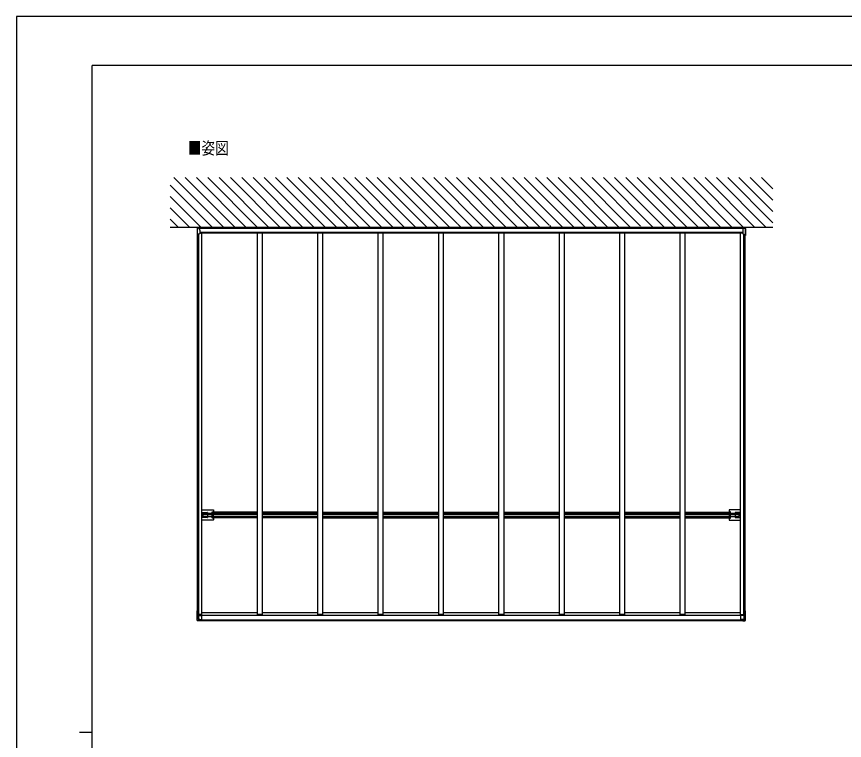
# Model space of a CAD drawing. Units: millimetres, scale not verified. Extents: x -10512 to 10512, y -7425 to 7425.
# Drawn here: x -10512 to -2290, y 231 to 7425 of the extents above; entities that cross this region are included whole.
import ezdxf
from ezdxf.enums import TextEntityAlignment as Align

# ---------------------------------------------------------------- set-up
doc = ezdxf.new("R2010")
doc.units = ezdxf.units.MM
doc.header["$LTSCALE"] = 40
for name, color, linetype in [('0-2_USER1', 3, 'Continuous'), ('0-3_YKK_11', 7, 'Continuous'), ('0-5_YKK_13', 4, 'Continuous'), ('0-6_YKK_A1', 4, 'Continuous'), ('0-8_YKK_ZWAK', 7, 'Continuous')]:
    doc.layers.add(name, color=color, linetype=linetype)
doc.styles.add('ＭＳ ゴシック', font='')
doc.styles.get('ＭＳ ゴシック').set_extended_font_data('MS Gothic')

msp = doc.modelspace()

# ---------------------------------------------------------------- linework, layer by layer
at = {"layer": '0-3_YKK_11'}
for p, q in [((-8697.45, 5327.48), (-8700.03, 5328.77)), ((-8697.45, 5325.06), (-8700.03, 5323.77)), ((-8697.7, 5332.17), (-8697.45, 5332.17)), ((-8697.7, 5320.37), (-8697.7, 5332.17)), ((-3294.2, 5332.17), (-3294.45, 5332.17)), ((-3294.45, 5327.48), (-3291.87, 5328.77)), ((-3294.45, 5325.06), (-3291.87, 5323.77)), ((-3294.2, 5320.37), (-3294.2, 5332.17))]:
    msp.add_line(p, q, dxfattribs=at)
for points in [[(-8697.45, 5332.17), (-8697.45, 5320.37), (-8697.7, 5320.37)], [(-3294.45, 5332.17), (-3294.45, 5320.37), (-3294.2, 5320.37)]]:
    msp.add_lwpolyline(points, dxfattribs=at)
for centre, start, end in [((-8692.75, 5326.27), 129.98313, 230.01687), ((-3299.15, 5326.27), 309.98313, 50.01687)]:
    msp.add_arc(centre, 7.7, start, end, dxfattribs=at)
at = {"layer": '0-5_YKK_13'}
for p, q in [((-8717.83, 5318.09), (-8717.83, 5249.06)), ((-8717.42, 5316.36), (-8717.42, 5247.73)), ((-8699.52, 5322.59), (-8712, 5321.9)), ((-8698.32, 5320.95), (-8711.65, 5320.26)), ((-8706.78, 5263.45), (-8706.78, 5253.27)), ((-8697.45, 5312.42), (-8697.45, 5332.84)), ((-8695.95, 5332.84), (-8697.45, 5332.84)), ((-8695.95, 5312.42), (-8697.45, 5312.42)), ((-8692.95, 5300.54), (-8692.95, 5321.32)), ((-8692.95, 5300.54), (-8692.95, 5298.9)), ((-8692.95, 5299.12), (-8692.95, 5298.9)), ((-8692.95, 5298.9), (-8692.95, 5264.12)), ((-3298.95, 5321.32), (-3298.95, 5264.12)), ((-3298.95, 5311.71), (-3298.95, 5312.42)), ((-3298.95, 5311.71), (-3298.95, 5310.07)), ((-3298.95, 5310.28), (-3298.95, 5310.07)), ((-3295.95, 5332.84), (-3294.45, 5332.84)), ((-3295.95, 5312.42), (-3294.45, 5312.42)), ((-3294.45, 5312.42), (-3294.45, 5332.84)), ((-3293.59, 5320.95), (-3280.25, 5320.26)), ((-3292.39, 5322.59), (-3279.9, 5321.9)), ((-3285.12, 5263.45), (-3285.12, 5253.27)), ((-3274.48, 5317.13), (-3274.48, 5247.73)), ((-3274.09, 5318.91), (-3274.07, 5249.06)), ((-8670.95, 2522.14), (-8558, 2522.14)), ((-8670.95, 2497.69), (-8618, 2497.69)), ((-8617, 2496.69), (-8617, 2446.69)), ((-8570.5, 2441.99), (-8570.5, 2501.39)), ((-8569.5, 2502.39), (-8558.58, 2502.39)), ((-8557.59, 2502.45), (-8558.62, 2501.42)), ((-8557, 2521.14), (-8557, 2501.03)), ((-3434.9, 2521.14), (-3434.9, 2501.03)), ((-3434.32, 2502.45), (-3433.28, 2501.42)), ((-3320.95, 2522.14), (-3433.9, 2522.14)), ((-3422.4, 2502.39), (-3433.32, 2502.39)), ((-3421.4, 2441.99), (-3421.4, 2501.39)), ((-3374.9, 2496.69), (-3374.9, 2446.69)), ((-3320.95, 2497.69), (-3373.9, 2497.69)), ((-8618, 2445.69), (-8670.95, 2445.69)), ((-8558, 2421.24), (-8670.95, 2421.24)), ((-8558.58, 2440.99), (-8569.5, 2440.99)), ((-8558.62, 2441.97), (-8557.59, 2440.94)), ((-8557, 2442.35), (-8557, 2422.24)), ((-3434.9, 2442.35), (-3434.9, 2422.24)), ((-3433.28, 2441.97), (-3434.32, 2440.94)), ((-3433.9, 2421.24), (-3320.95, 2421.24)), ((-3433.32, 2440.99), (-3422.4, 2440.99)), ((-3373.9, 2445.69), (-3320.95, 2445.69)), ((-8717.83, 1425.29), (-8717.83, 1518.07)), ((-8717.42, 1424.36), (-8717.42, 1516.74)), ((-8714.95, 1517.96), (-8716.77, 1517.98)), ((-8716.37, 1516.83), (-8714.95, 1516.85)), ((-8714.95, 1518.23), (-8716.01, 1518.11)), ((-8715.8, 1518.07), (-8714.95, 1518.06)), ((-8714.95, 1516.74), (-8715.52, 1516.74)), ((-8708.32, 1515.34), (-8706.93, 1515.34)), ((-8707.15, 1515.23), (-8706.93, 1515.34)), ((-8706.93, 1510.35), (-8706.93, 1515.34)), ((-8706.78, 1508.53), (-8706.78, 1432.63)), ((-8671.95, 1429.63), (-8671.95, 1481.86)), ((-3319.95, 1429.63), (-3319.95, 1481.86)), ((-3285.12, 1508.53), (-3285.12, 1432.63)), ((-3284.75, 1515.23), (-3284.97, 1515.34)), ((-3283.58, 1515.34), (-3284.97, 1515.34)), ((-3284.97, 1510.35), (-3284.97, 1515.34)), ((-3276.95, 1518.23), (-3275.89, 1518.11)), ((-3276.1, 1518.07), (-3276.95, 1518.06)), ((-3276.95, 1517.96), (-3275.13, 1517.98)), ((-3275.53, 1516.83), (-3276.95, 1516.85)), ((-3276.95, 1516.74), (-3276.38, 1516.74)), ((-3274.48, 1424.36), (-3274.48, 1516.74)), ((-3274.07, 1425.29), (-3274.07, 1518.07)), ((-8714.74, 1420.69), (-8714.75, 1420.69)), ((-8692.95, 1419.51), (-8711.65, 1420.49)), ((-8706.9, 1432.58), (-8707.15, 1432.48)), ((-8707.15, 1432.48), (-8692.95, 1431.68)), ((-8706.78, 1432.63), (-8706.9, 1432.58)), ((-8706.78, 1472), (-8671.95, 1472.03)), ((-8704.76, 1432.49), (-8695.95, 1432.03)), ((-8695.95, 1432.09), (-8695.95, 1432.03)), ((-8695.95, 1431.96), (-8695.95, 1432.03)), ((-8692.95, 1431.79), (-8695.95, 1431.96)), ((-8692.95, 1431.79), (-8692.95, 1431.68)), ((-8692.95, 1427.53), (-8692.95, 1431.68)), ((-8692.95, 1431.5), (-8671.95, 1431.31)), ((-8692.95, 1426.04), (-8692.95, 1427.53)), ((-8692.95, 1426.04), (-8692.95, 1419.55)), ((-8692.95, 1419.52), (-8692.95, 1419.55)), ((-3285.12, 1472), (-3319.95, 1472.03)), ((-3298.95, 1431.5), (-3319.95, 1431.31)), ((-3284.75, 1432.48), (-3298.95, 1431.68)), ((-3298.95, 1431.79), (-3295.95, 1431.96)), ((-3298.95, 1431.79), (-3298.95, 1431.68)), ((-3298.95, 1427.53), (-3298.95, 1431.68)), ((-3298.95, 1426.04), (-3298.95, 1427.53)), ((-3298.95, 1426.04), (-3298.95, 1419.55)), ((-3298.95, 1419.51), (-3280.25, 1420.49)), ((-3298.95, 1419.52), (-3298.95, 1419.55)), ((-3287.14, 1432.49), (-3295.95, 1432.03)), ((-3295.95, 1432.09), (-3295.95, 1432.03)), ((-3295.95, 1431.96), (-3295.95, 1432.03)), ((-3285.12, 1432.63), (-3285, 1432.58)), ((-3285, 1432.58), (-3284.75, 1432.48)), ((-3277.16, 1420.69), (-3277.15, 1420.69))]:
    msp.add_line(p, q, dxfattribs=at)
for points in [[(-8717.82, 5318.85), (-8717.82, 5318.56), (-8717.83, 5318.09)], [(-8717.42, 5317.13), (-8717.42, 5316.59), (-8717.42, 5316.36)], [(-8712, 5321.9), (-8713.58, 5321.8), (-8715.31, 5321.65), (-8715.32, 5321.65)], [(-8692.95, 5264.12), (-8707.15, 5263.43), (-8707.15, 5246.22), (-8708.27, 5246.22)], [(-3298.95, 5264.12), (-3284.75, 5263.43), (-3284.75, 5246.22), (-3283.63, 5246.22)], [(-3279.9, 5321.9), (-3278.32, 5321.8), (-3276.59, 5321.65), (-3276.58, 5321.65)], [(-3274.48, 5317.13), (-3274.48, 5316.59), (-3274.48, 5316.36)], [(-3274.08, 5318.85), (-3274.08, 5318.56), (-3274.08, 5318.09)], [(-8717.35, 5247.7), (-8717.41, 5247.72), (-8717.42, 5247.73)], [(-8706.93, 5251.31), (-8706.93, 5246.32), (-8707.15, 5246.22)], [(-3284.97, 5251.31), (-3284.97, 5246.32), (-3284.75, 5246.22)], [(-3274.55, 5247.7), (-3274.49, 5247.72), (-3274.48, 5247.73)], [(-8558.68, 2500.42), (-8558.68, 2444.19), (-8558.68, 2442.97)], [(-8558.55, 2499.19), (-8558.55, 2499.48), (-8557, 2501.03)], [(-3433.35, 2499.19), (-3433.35, 2499.48), (-3434.9, 2501.03)], [(-3433.22, 2500.42), (-3433.22, 2444.19), (-3433.22, 2442.97)], [(-8557, 2442.35), (-8558.55, 2443.91), (-8558.55, 2444.19)], [(-3434.9, 2442.35), (-3433.35, 2443.91), (-3433.35, 2444.19)], [(-8716.77, 1517.98), (-8717.07, 1517.99), (-8717.33, 1518), (-8717.55, 1518.01), (-8717.71, 1518.03), (-8717.8, 1518.05), (-8717.82, 1518.07), (-8717.77, 1518.09), (-8717.66, 1518.11)], [(-8717.66, 1518.11), (-8716.19, 1518.29), (-8714.95, 1518.44)], [(-8717.35, 1516.71), (-8717.41, 1516.73), (-8717.42, 1516.75), (-8717.36, 1516.77), (-8717.25, 1516.79), (-8717.09, 1516.8), (-8716.88, 1516.82), (-8716.64, 1516.83), (-8716.37, 1516.83)], [(-8716.01, 1518.11), (-8716.03, 1518.1), (-8716.05, 1518.1), (-8716.04, 1518.09), (-8716.02, 1518.09), (-8715.98, 1518.08), (-8715.93, 1518.08), (-8715.87, 1518.08), (-8715.8, 1518.07)], [(-8715.52, 1516.74), (-8715.58, 1516.74), (-8715.63, 1516.73), (-8715.68, 1516.73), (-8715.72, 1516.73), (-8715.75, 1516.72), (-8715.76, 1516.72), (-8715.76, 1516.71), (-8715.74, 1516.71)], [(-8707.15, 1432.48), (-8707.15, 1515.23), (-8708.27, 1515.24)], [(-3284.75, 1432.48), (-3284.75, 1515.23), (-3283.63, 1515.24)], [(-3274.25, 1518.11), (-3275.71, 1518.29), (-3276.95, 1518.44)], [(-3276.38, 1516.74), (-3276.32, 1516.74), (-3276.27, 1516.73), (-3276.22, 1516.73), (-3276.18, 1516.73), (-3276.15, 1516.72), (-3276.14, 1516.72), (-3276.14, 1516.71), (-3276.16, 1516.71)], [(-3275.89, 1518.11), (-3275.87, 1518.1), (-3275.86, 1518.1), (-3275.86, 1518.09), (-3275.88, 1518.09), (-3275.92, 1518.08), (-3275.97, 1518.08), (-3276.03, 1518.08), (-3276.1, 1518.07)], [(-3274.55, 1516.71), (-3274.49, 1516.73), (-3274.48, 1516.75), (-3274.54, 1516.77), (-3274.65, 1516.79), (-3274.81, 1516.8), (-3275.02, 1516.82), (-3275.26, 1516.83), (-3275.53, 1516.83)], [(-3275.13, 1517.98), (-3274.83, 1517.99), (-3274.57, 1518), (-3274.35, 1518.01), (-3274.19, 1518.03), (-3274.1, 1518.05), (-3274.08, 1518.07), (-3274.13, 1518.09), (-3274.25, 1518.11)], [(-8717.82, 1424.53), (-8717.83, 1425.06), (-8717.83, 1425.29)], [(-8717.42, 1423.6), (-8717.42, 1424.13), (-8717.42, 1424.36)], [(-8711.65, 1420.48), (-8713.34, 1420.57), (-8714.75, 1420.68)], [(-3280.25, 1420.48), (-3278.56, 1420.57), (-3277.15, 1420.68)], [(-3274.48, 1423.6), (-3274.48, 1424.13), (-3274.48, 1424.36)], [(-3274.08, 1424.53), (-3274.07, 1425.06), (-3274.07, 1425.29)]]:
    msp.add_lwpolyline(points, dxfattribs=at)
for centre, radius, start, end in [((-8715.08, 5318.91), 2.73, 95.02177, 181.25077), ((-8714.54, 5317.17), 2.87, 94.34735, 180.89355), ((-8709.33, 5264.97), 55.36, 92.39604, 95.62484), ((-3282.57, 5264.97), 55.36, 84.37516, 87.60396), ((-3277.36, 5317.17), 2.87, 359.10645, 85.65265), ((-3276.82, 5318.91), 2.73, 358.74923, 84.97823), ((-8717.47, 5250.01), 1.01, 249.16063, 272.29684), ((-8653, 5574.76), 333.33, 258.8691, 260.19652), ((-8708.44, 5257.77), 11.55, 263.44833, 270.84546), ((-3283.46, 5257.77), 11.55, 269.15454, 276.55167), ((-3338.9, 5574.76), 333.33, 279.80348, 281.1309), ((-3274.44, 5250.01), 1.01, 267.70316, 290.83937), ((-8618, 2496.69), 1, 0, 90), ((-3373.9, 2496.69), 1, 90, 180), ((-8618, 2446.69), 1, 270, 0), ((-3373.9, 2446.69), 1, 180, 270), ((-8653, 1843.77), 333.33, 258.8691, 260.19652), ((-8651.45, 1844.61), 334.14, 258.90733, 260.20202), ((-8708.44, 1526.78), 11.55, 263.44833, 270.84546), ((-3283.46, 1526.78), 11.55, 269.15454, 276.55167), ((-3340.45, 1844.61), 334.14, 279.79798, 281.09267), ((-3338.9, 1843.77), 333.33, 279.80348, 281.1309), ((-8715.3, 1424.42), 2.51, 177.51775, 215.83996), ((-8714.54, 1423.55), 2.86, 179.03107, 265.99674), ((-3277.36, 1423.55), 2.86, 274.00326, 0.96893), ((-3276.6, 1424.42), 2.51, 324.16004, 2.48225)]:
    msp.add_arc(centre, radius, start, end, dxfattribs=at)
for centre, major_axis, ratio, start_param, end_param in [((-8569.5, 2501.39), (-0.71, 0.71), 0.99628, 5.4996506, 7.06672), ((-8558.61, 2500.42), (0, 1), 0.061163, 0.0610865, 1.5707963), ((-8558.58, 2502.45), (-1, 0), 0.061163, 1.5707963, 3.0805061), ((-8558, 2521.14), (0.71, 0.71), 0.99628, 5.4996506, 7.06672), ((-3433.9, 2521.14), (-0.71, 0.71), 0.99628, 5.4996506, 7.06672), ((-3433.32, 2502.45), (1, 0), 0.061163, 3.2026792, 4.712389), ((-3433.29, 2500.42), (0, 1), 0.061163, 4.712389, 6.2220988), ((-3422.4, 2501.39), (0.71, 0.71), 0.99628, 5.4996506, 7.06672), ((-8569.5, 2441.99), (-0.71, -0.71), 0.99628, 5.4996506, 7.06672), ((-8558.61, 2442.97), (0, 1), 0.061163, 1.5707963, 3.0805061), ((-8558.58, 2440.93), (-1, 0), 0.061163, 3.2026792, 4.712389), ((-8558, 2422.24), (0.71, -0.71), 0.99628, 5.4996506, 7.06672), ((-3433.9, 2422.24), (-0.71, -0.71), 0.99628, 5.4996506, 7.06672), ((-3433.32, 2440.93), (1, 0), 0.061163, 1.5707963, 3.0805061), ((-3433.29, 2442.97), (0, 1), 0.061163, 3.2026792, 4.712389), ((-3422.4, 2441.99), (0.71, -0.71), 0.99628, 5.4996506, 7.06672), ((-16105.18, 1831.53), (-8222.56, 430.03), 0.003344, 2.6907723, 2.6932377), ((4113.28, 1831.53), (-8222.56, -430.03), 0.003344, 0.4483549, 0.4508203)]:
    msp.add_ellipse(centre, major_axis=major_axis, ratio=ratio, start_param=start_param, end_param=end_param, dxfattribs=at)
at = {"layer": '0-6_YKK_A1'}
for p, q in [((-8458.41, 5332.84), (-8949.88, 5824.31)), ((-8346.16, 5332.84), (-8837.63, 5824.31)), ((-8233.91, 5332.84), (-8725.38, 5824.31)), ((-8121.65, 5332.84), (-8613.12, 5824.31)), ((-8009.4, 5332.84), (-8500.87, 5824.31)), ((-7897.15, 5332.84), (-8388.62, 5824.31)), ((-7784.89, 5332.84), (-8276.36, 5824.31)), ((-7672.64, 5332.84), (-8164.11, 5824.31)), ((-7560.39, 5332.84), (-8051.86, 5824.31)), ((-7448.13, 5332.84), (-7939.6, 5824.31)), ((-7335.88, 5332.84), (-7827.35, 5824.31)), ((-7223.63, 5332.84), (-7715.1, 5824.31)), ((-7111.37, 5332.84), (-7602.85, 5824.31)), ((-6999.12, 5332.84), (-7490.59, 5824.31)), ((-6886.87, 5332.84), (-7378.34, 5824.31)), ((-6774.61, 5332.84), (-7266.09, 5824.31)), ((-6662.36, 5332.84), (-7153.83, 5824.31)), ((-6550.11, 5332.84), (-7041.58, 5824.31)), ((-6437.85, 5332.84), (-6929.33, 5824.31)), ((-6325.6, 5332.84), (-6817.07, 5824.31)), ((-6213.35, 5332.84), (-6704.82, 5824.31)), ((-6134.62, 5366.36), (-6592.57, 5824.31)), ((-5988.84, 5332.84), (-6480.31, 5824.31)), ((-5876.59, 5332.84), (-6368.06, 5824.31)), ((-5764.34, 5332.84), (-6255.81, 5824.31)), ((-5652.08, 5332.84), (-6143.55, 5824.31)), ((-5539.83, 5332.84), (-6031.3, 5824.31)), ((-5427.58, 5332.84), (-5919.05, 5824.31)), ((-5315.32, 5332.84), (-5806.79, 5824.31)), ((-5226.36, 5356.13), (-5694.54, 5824.31)), ((-5090.82, 5332.84), (-5582.29, 5824.31)), ((-4978.56, 5332.84), (-5470.03, 5824.31)), ((-4866.31, 5332.84), (-5357.78, 5824.31)), ((-4754.06, 5332.84), (-5245.53, 5824.31)), ((-4641.8, 5332.84), (-5133.27, 5824.31)), ((-4529.55, 5332.84), (-5021.02, 5824.31)), ((-4417.3, 5332.84), (-4908.77, 5824.31)), ((-4313.76, 5341.56), (-4796.52, 5824.31)), ((-4192.79, 5332.84), (-4684.26, 5824.31)), ((-4080.54, 5332.84), (-4572.01, 5824.31)), ((-3968.28, 5332.84), (-4459.76, 5824.31)), ((-3856.03, 5332.84), (-4347.5, 5824.31)), ((-3743.78, 5332.84), (-4235.25, 5824.31)), ((-3631.52, 5332.84), (-4123, 5824.31)), ((-3519.27, 5332.84), (-4010.74, 5824.31)), ((-3407.02, 5332.84), (-3898.49, 5824.31)), ((-3294.77, 5332.84), (-3786.24, 5824.31)), ((-3182.51, 5332.84), (-3673.98, 5824.31)), ((-3070.26, 5332.84), (-3561.73, 5824.31)), ((-3000.9, 5375.74), (-3449.48, 5824.31)), ((-3000.9, 5487.99), (-3337.22, 5824.31)), ((-3000.9, 5600.25), (-3224.97, 5824.31)), ((-3000.9, 5712.5), (-3112.72, 5824.31)), ((-8570.67, 5332.84), (-8987.22, 5749.4)), ((-8682.92, 5332.84), (-8987.22, 5637.15)), ((-8795.17, 5332.84), (-8987.22, 5524.89)), ((-8907.43, 5332.84), (-8987.22, 5412.64)), ((-6127.89, 5359.64), (-6128.7, 5360.45)), ((-6101.1, 5332.84), (-6125.71, 5357.46)), ((-5223.2, 5352.97), (-5224.57, 5354.34)), ((-5203.07, 5332.84), (-5217.44, 5347.21)), ((-8987.22, 5332.84), (-3000.9, 5332.84)), ((-8702.25, 1481.86), (-8702.25, 5263.48)), ((-8695.95, 5312.42), (-8695.95, 5332.84)), ((-8695.95, 5321.32), (-3295.95, 5321.32)), ((-8692.95, 5280.96), (-3298.95, 5280.96)), ((-8692.95, 5275.82), (-3298.95, 5275.82)), ((-8670.95, 1481.86), (-8670.95, 5275.82)), ((-8120.95, 1481.86), (-8120.95, 5275.82)), ((-8070.95, 1481.86), (-8070.95, 5275.82)), ((-7520.95, 1481.86), (-7520.95, 5275.82)), ((-7470.95, 1481.86), (-7470.95, 5275.82)), ((-6920.95, 1481.86), (-6920.95, 5275.82)), ((-6870.95, 1481.86), (-6870.95, 5275.82)), ((-6320.95, 5275.82), (-6320.95, 1481.86)), ((-6270.95, 1481.86), (-6270.95, 5275.82)), ((-5720.95, 1481.86), (-5720.95, 5275.82)), ((-5670.95, 1481.86), (-5670.95, 5275.82)), ((-5120.95, 1481.86), (-5120.95, 5275.82)), ((-5070.95, 1481.86), (-5070.95, 5275.82)), ((-4520.95, 1481.86), (-4520.95, 5275.82)), ((-4470.95, 1481.86), (-4470.95, 5275.82)), ((-4305.04, 5332.84), (-4308.7, 5336.5)), ((-3920.95, 1481.86), (-3920.95, 5275.82)), ((-3870.95, 1481.86), (-3870.95, 5275.82)), ((-3320.95, 1481.86), (-3320.95, 5275.82)), ((-3295.95, 5312.42), (-3295.95, 5332.84)), ((-3289.65, 1481.86), (-3289.65, 5263.48)), ((-8714.95, 1516.56), (-8714.95, 5247.24)), ((-8707.95, 1515.34), (-8707.95, 5246.22)), ((-3283.95, 1515.34), (-3283.95, 5246.22)), ((-3276.95, 1516.56), (-3276.95, 5247.24)), ((-8657.95, 2490.49), (-8120.95, 2490.49)), ((-8657.95, 2457.74), (-8657.95, 2490.49)), ((-8657.95, 2477.48), (-8120.95, 2477.48)), ((-8120.95, 2499.19), (-8567.45, 2499.19)), ((-8567.45, 2444.19), (-8567.45, 2499.19)), ((-7520.95, 2499.19), (-8070.95, 2499.19)), ((-8070.95, 2490.49), (-7520.95, 2490.49)), ((-8070.95, 2477.48), (-7520.95, 2477.48)), ((-7470.95, 2499.19), (-6920.95, 2499.19)), ((-7470.95, 2490.49), (-6920.95, 2490.49)), ((-7470.95, 2477.48), (-6920.95, 2477.48)), ((-6870.95, 2499.19), (-6320.95, 2499.19)), ((-6870.95, 2490.49), (-6320.95, 2490.49)), ((-6870.95, 2477.48), (-6320.95, 2477.48)), ((-6270.95, 2499.19), (-5720.95, 2499.19)), ((-6270.95, 2490.49), (-5720.95, 2490.49)), ((-6270.95, 2477.48), (-5720.95, 2477.48)), ((-5670.95, 2499.19), (-5120.95, 2499.19)), ((-5670.95, 2490.49), (-5120.95, 2490.49)), ((-5670.95, 2477.48), (-5120.95, 2477.48)), ((-5070.95, 2499.19), (-4520.95, 2499.19)), ((-5070.95, 2490.49), (-4520.95, 2490.49)), ((-5070.95, 2477.48), (-4520.95, 2477.48)), ((-4470.95, 2499.19), (-3920.95, 2499.19)), ((-4470.95, 2490.49), (-3920.95, 2490.49)), ((-4470.95, 2477.48), (-3920.95, 2477.48)), ((-3870.95, 2499.19), (-3424.45, 2499.19)), ((-3870.95, 2490.49), (-3333.95, 2490.49)), ((-3870.95, 2477.48), (-3333.95, 2477.48)), ((-3333.95, 2457.74), (-3333.95, 2490.49)), ((-8657.95, 2457.74), (-8120.95, 2457.74)), ((-8120.95, 2444.19), (-8567.45, 2444.19)), ((-8070.95, 2457.74), (-7520.95, 2457.74)), ((-7520.95, 2444.19), (-8070.95, 2444.19)), ((-7470.95, 2457.74), (-6920.95, 2457.74)), ((-7470.95, 2444.19), (-6920.95, 2444.19)), ((-6870.95, 2457.74), (-6320.95, 2457.74)), ((-6870.95, 2444.19), (-6320.95, 2444.19)), ((-6270.95, 2457.74), (-5720.95, 2457.74)), ((-6270.95, 2444.19), (-5720.95, 2444.19)), ((-5670.95, 2457.74), (-5120.95, 2457.74)), ((-5670.95, 2444.19), (-5120.95, 2444.19)), ((-5070.95, 2457.74), (-4520.95, 2457.74)), ((-5070.95, 2444.19), (-4520.95, 2444.19)), ((-4470.95, 2457.74), (-3920.95, 2457.74)), ((-4470.95, 2444.19), (-3920.95, 2444.19)), ((-3870.95, 2457.74), (-3333.95, 2457.74)), ((-8670.95, 1481.86), (-8706.25, 1481.86)), ((-8670.95, 1502.82), (-8120.95, 1502.82)), ((-8070.95, 1481.86), (-8120.95, 1481.86)), ((-8070.95, 1502.82), (-7520.95, 1502.82)), ((-7470.95, 1481.86), (-7520.95, 1481.86)), ((-7470.95, 1502.82), (-6920.95, 1502.82)), ((-6870.95, 1481.86), (-6920.95, 1481.86)), ((-6870.95, 1502.82), (-6320.95, 1502.82)), ((-6270.95, 1481.86), (-6320.95, 1481.86)), ((-6270.95, 1502.82), (-5720.95, 1502.82)), ((-5670.95, 1481.86), (-5720.95, 1481.86)), ((-5670.95, 1502.82), (-5120.95, 1502.82)), ((-5070.95, 1481.86), (-5120.95, 1481.86)), ((-5070.95, 1502.82), (-4520.95, 1502.82)), ((-4470.95, 1481.86), (-4520.95, 1481.86)), ((-4470.95, 1502.82), (-3920.95, 1502.82)), ((-3870.95, 1481.86), (-3920.95, 1481.86)), ((-3870.95, 1502.82), (-3320.95, 1502.82)), ((-3320.95, 1481.86), (-3285.65, 1481.86)), ((-8692.95, 1429.63), (-3298.95, 1429.63)), ((-8692.95, 1427.4), (-3298.95, 1427.4)), ((-8692.95, 1421.69), (-3298.95, 1421.69)), ((-8671.95, 1476.76), (-3319.95, 1476.76))]:
    msp.add_line(p, q, dxfattribs=at)
msp.add_lwpolyline([(-3870.95, 2444.19), (-3424.45, 2444.19), (-3424.45, 2499.19)], dxfattribs=at)
at = {"layer": '0-8_YKK_ZWAK'}
for p, q in [((9737.55, 6937.5), (-9762.45, 6937.5)), ((-9762.45, -6312.5), (-9762.45, 6937.5)), ((-9887.45, 312.5), (-9762.45, 312.5))]:
    msp.add_line(p, q, dxfattribs=at)
msp.add_lwpolyline([(-10512.5, -7425), (10512.5, -7425), (10512.5, 7425), (-10512.5, 7425)], close=True, dxfattribs=at)

# ---------------------------------------------------------------- texts
at = {"layer": '0-2_USER1', "style": 'ＭＳ ゴシック', "width": 0.8}
msp.add_text('■姿図', height=123.8, dxfattribs=at).set_placement((-8810.7, 6017.79), align=Align.BOTTOM_LEFT)

doc.saveas('drawing.dxf')
